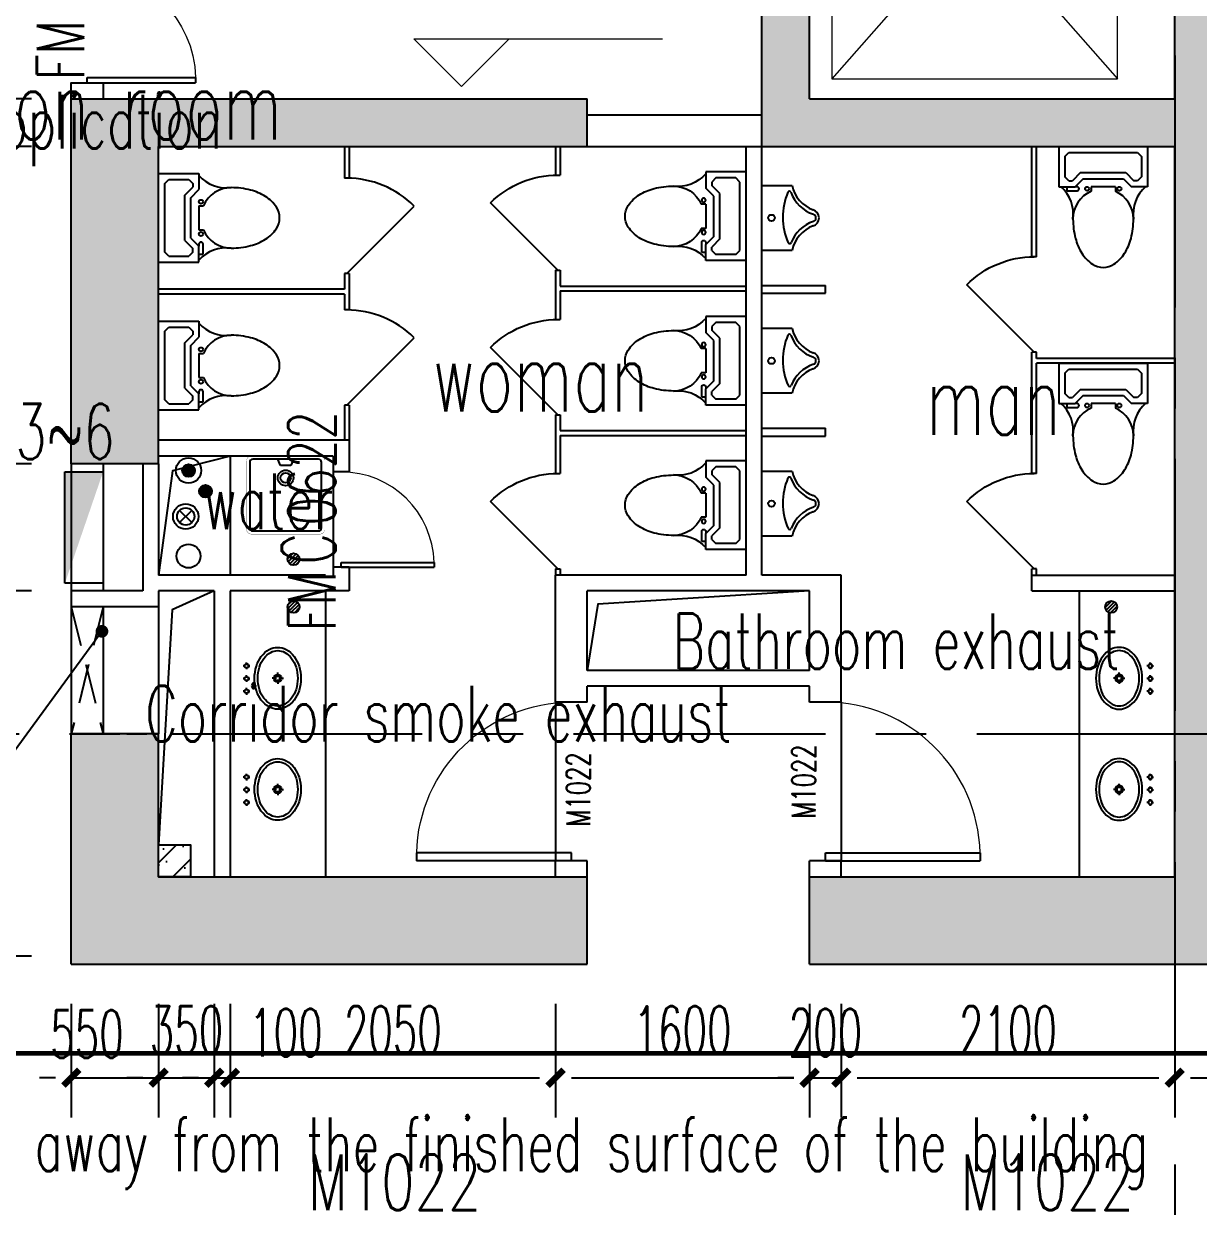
# Model space of a CAD drawing. Extents: x 824790 to 994147, y 4290613 to 4374713.
# Drawn here: x 917262 to 924663, y 4326096 to 4333666 of the extents above; entities that cross this region are included whole.
import ezdxf

# ---------------------------------------------------------------- set-up
doc = ezdxf.new("R2010")
doc.units = 0
doc.header["$LTSCALE"] = 1000
doc.header["$MEASUREMENT"] = 0
for name, pattern in [('ACAD_ISO08W100', [36, 24, -3, 6, -3]), ('CENTER', [50.8, 31.75, -6.35, 6.35, -6.35]), ('DASH', [0.35, 0.25, -0.1]), ('DASHED2', [0.375, 0.25, -0.125]), ('DOTE', [2.42, 2, -0.2, 0.02, -0.2]), ('HIDDEN', [0.375, 0.25, -0.125])]:
    doc.linetypes.add(name, pattern=pattern)
doc.layers.get('0').update_dxf_attribs({"color": 255, "linetype": 'CONTINUOUS'})
for name, color, linetype in [('A-COLUMN', 1, 'CONTINUOUS'), ('A-COLUMN-hatch', 252, 'CONTINUOUS'), ('A-CONCRETE', 1, 'CONTINUOUS'), ('A-CONCRETE-HATCH', 252, 'CONTINUOUS'), ('A-DIM', 201, 'CONTINUOUS'), ('A-DOTE', 8, 'ACAD_ISO08W100'), ('A-LINE', 254, 'CONTINUOUS'), ('A-LVTRY', 147, 'CONTINUOUS'), ('A-NOTE', 150, 'CONTINUOUS'), ('A-RAIN', 6, 'CONTINUOUS'), ('A-TEXT', 7, 'CONTINUOUS'), ('A-TEXT-CN', 31, 'CONTINUOUS'), ('A-WALL', 2, 'CONTINUOUS'), ('A-WINDOW', 4, 'CONTINUOUS'), ('A-WINDOW-TEXT', 93, 'CONTINUOUS'), ('B2', 3, 'CONTINUOUS'), ('DOTE', 17, 'DOTE'), ('P-BLOCK', 7, 'CONTINUOUS')]:
    doc.layers.add(name, color=color, linetype=linetype)
doc.layers.add('A-LEVEL', color=135, linetype='CONTINUOUS', lineweight=0)
doc.layers.add('A-STAIR', color=30, linetype='CONTINUOUS', lineweight=0)
doc.styles.add('_TCH_WINDOW', font='SIMPLEX', dxfattribs={"bigfont": 'GBCBIG'})
doc.styles.add('ATT', font='txt')
doc.styles.add('DIM_FONT', font='SIMPLEX.shx', dxfattribs={"width": 0.6, "bigfont": 'GBCBIG.shx'})
doc.styles.add('PRC-S', font='TJROMANS.shx', dxfattribs={"width": 0.7, "bigfont": 'hztxt.shx'})
doc.styles.get("Standard").update_dxf_attribs({"font": 'GBENOR', "bigfont": 'GBCBIG'})
doc.styles.add('TONGJI-FONT', font='simplex.shx')
doc.dimstyles.new('DIMN', dxfattribs={"dimtxt": 300, "dimasz": 100, "dimexe": 250, "dimexo": 300, "dimgap": 150, "dimtad": 1, "dimdec": 0, "dimtxsty": 'DIM_FONT', "dimblk": 'h-_ArchTick', "dimcen": 2.5, "dimclrt": 7, "dimazin": 2, "dimtfac": 1, "dimtdec": 0, "dimtix": 1, "dimtmove": 2, "dimatfit": 3, "dimarcsym": 0})

# ---------------------------------------------------------------- blocks, each defined once
blk = doc.blocks.new('h-wrt')
at = {"layer": 'A-DOTE', "linetype": 'CENTER', "ltscale": 0.05}
for p, q in [((-2516128.9, -1744636.2), (-2516128.9, -1784214.6)), ((-2603736, -1769229), (-2483728.3, -1769229))]:
    blk.add_line(p, q, dxfattribs=at)
blk = doc.blocks.new('lift2')
at = {"layer": 'A-STAIR', "linetype": 'Continuous', "lineweight": 13}
for p, q in [((140699.5, 331057.1), (142499.5, 329007.1)), ((142499.5, 331057.1), (140699.5, 329007.1))]:
    blk.add_line(p, q, dxfattribs=at)
for points in [[(142349.5, 331457.1), (140849.5, 331457.1), (140849.5, 331257.1), (142349.5, 331257.1)], [(140699.5, 329007.1), (142499.5, 329007.1), (142499.5, 331057.1), (140699.5, 331057.1)], [(140619.5, 329432.1), (140619.5, 330832.1), (140559.5, 330832.1), (140559.5, 329432.1)]]:
    blk.add_lwpolyline(points, close=True, dxfattribs=at)
blk = doc.blocks.new('1-洗手盆')
at = {"layer": 'A-LVTRY'}
for p, q in [((2.2, 225.6), (2.2, 253.5)), ((-5.8, 217.6), (-33.8, 217.6)), ((2.2, 209.6), (2.2, 181.7)), ((10.2, 217.6), (38.1, 217.6)), ((-85.8, 21.2), (-101.2, 21.2)), ((-80, 27), (-80, 42.5)), ((-80, 15.4), (-80, 0)), ((-74.2, 21.2), (-58.8, 21.2)), ((-5.8, 21.2), (-21.2, 21.2)), ((0, 27), (0, 42.5)), ((0, 15.4), (0, 0)), ((5.8, 21.2), (21.2, 21.2)), ((74.2, 21.2), (58.8, 21.2)), ((80, 27), (80, 42.5)), ((80, 15.4), (80, 0)), ((85.8, 21.2), (101.2, 21.2))]:
    blk.add_line(p, q, dxfattribs=at)
for centre, major_axis, start_param, end_param in [((-41.1, 195.5), (-110.9, 110.9), -0.141234, 0.281387), ((-41.1, 195.5), (-96.7, 96.7), -0.141234, 0.281387), ((-14.9, 160.6), (141.7, 141.7), 1.086999, 1.429562), ((-14.9, 160.6), (-127.6, 127.6), -0.483797, -0.141234), ((2.2, 105.6), (182.4, 182.4), 0.785403, 1.086999), ((2.2, 105.6), (168.3, 168.3), 0.785403, 1.086999), ((2.2, 105.6), (182.4, 182.4), 0.483806, 0.785403), ((2.2, 105.6), (168.3, 168.3), 0.483806, 0.785403), ((19.3, 160.6), (127.6, 127.6), 0.141244, 0.483806), ((19.3, 160.6), (-141.7, 141.7), -1.429553, -1.08699), ((45.5, 195.5), (-96.7, 96.7), 4.431011, 4.853633), ((45.5, 195.5), (-110.9, 110.9), 4.431011, 4.853633), ((-81.3, 217.6), (-78.5, 78.5), 0.281387, 0.785403), ((-81.3, 217.6), (-64.3, 64.3), 0.281387, 0.785403), ((85.6, 217.6), (-64.3, 64.3), 3.926996, 4.431011), ((85.6, 217.6), (-78.5, 78.5), 3.926996, 4.431011), ((-81.3, 217.6), (78.5, 78.5), 2.356199, 2.860215), ((-41.1, 239.8), (110.9, 110.9), 2.860215, 3.282836), ((-81.3, 217.6), (64.3, 64.3), 2.356199, 2.860215), ((-41.1, 239.8), (-96.7, 96.7), 1.289419, 1.71204), ((45.5, 239.8), (-96.7, 96.7), 3.000358, 3.42298), ((45.5, 239.8), (-110.9, 110.9), 3.000358, 3.42298), ((85.6, 217.6), (64.3, 64.3), 4.993776, 5.497792), ((85.6, 217.6), (-78.5, 78.5), 3.42298, 3.926996), ((-14.9, 274.6), (-141.7, 141.7), 1.71204, 2.054603), ((-14.9, 274.6), (-127.6, 127.6), 1.71204, 2.054603), ((2.2, 329.6), (-182.4, 182.4), 2.054603, 2.356199), ((2.2, 329.6), (-168.3, 168.3), 2.054603, 2.356199), ((2.2, 329.6), (168.3, 168.3), 3.926996, 4.228592), ((2.2, 329.6), (182.4, 182.4), 3.926996, 4.228592), ((19.3, 274.6), (127.6, 127.6), 4.228592, 4.571155), ((19.3, 274.6), (-141.7, 141.7), 2.657796, 3.000358)]:
    blk.add_ellipse(centre, major_axis=major_axis, ratio=1, start_param=start_param, end_param=end_param, dxfattribs=at)
at = {"layer": 'A-LVTRY', "extrusion": (-1.49096e-13, -2.51603e-13, -1)}
blk.add_ellipse((2.2, 217.6), major_axis=(17.3, 17.3), ratio=1, dxfattribs=at)
at = {"layer": 'A-LVTRY', "extrusion": (-1.52506e-13, -2.49557e-13, -1)}
blk.add_ellipse((2.2, 217.6), major_axis=(-11.6, 11.6), ratio=1, dxfattribs=at)
at = {"layer": 'A-LVTRY', "extrusion": (-1.55026e-13, -2.5838e-13, -1)}
blk.add_ellipse((-80, 21.2), major_axis=(-9.33, 9.33), ratio=1, dxfattribs=at)
at = {"layer": 'A-LVTRY', "extrusion": (-1.37801e-13, -2.41155e-13, -1)}
for centre, major_axis in [((0, 21.2), (-9.33, 9.33)), ((80, 21.2), (9.33, 9.33))]:
    blk.add_ellipse(centre, major_axis=major_axis, ratio=1, dxfattribs=at)
blk = doc.blocks.new('1-小便器')
at = {"layer": 'A-LVTRY'}
for p, q in [((-205, 0), (205, 0)), ((-205, -190.9), (-205, 0)), ((205, 0), (205, -190.9))]:
    blk.add_line(p, q, dxfattribs=at)
blk.add_circle((0, -60.4), 20, dxfattribs=at)
for centre, radius, start, end in [((5.1, -526.4), 395, 66.66751, 114.10839), ((-242.8, -390.6), 203.4, 19.26394, 79.28939), ((-152.2, -175), 10, 114.10839, 248.1394), ((-242.8, -400.9), 233.4, 19.26394, 68.1394), ((242.8, -400.9), 233.4, 110.49411, 160.73606), ((242.8, -390.6), 203.4, 100.71061, 160.73606), ((157.6, -172.9), 10, 290.49411, 66.66751), ((0.2, -305.6), 54, 199.26394, 269.77771), ((0.2, -316), 24, 199.26394, 269.49984), ((-0.2, -305.6), 54, 270.22229, 340.73606), ((-0.2, -316), 24, 270.50016, 340.73606)]:
    blk.add_arc(centre, radius, start, end, dxfattribs=at)
blk = doc.blocks.new('1-大便器')
at = {"color": 0, "linetype": 'ByBlock'}
for p, q in [((0, -279.4), (0, 279.4)), ((0, 279.4), (254, 279.4)), ((38.1, 215.9), (63.5, 241.3)), ((63.5, 241.3), (190.5, 241.3)), ((190.5, 241.3), (215.9, 215.9)), ((254, 279.4), (254, 177.8)), ((38.1, -215.9), (38.1, 215.9)), ((165.1, 142.8), (215.9, 193.6)), ((203.2, 127), (254, 177.8)), ((215.9, 215.9), (215.9, 193.6)), ((165.1, -142.8), (165.1, 142.8)), ((203.2, -127), (203.2, 127)), ((254, 76.2), (254, -76.2)), ((254, 76.2), (282.6, 76.2)), ((165.1, -142.8), (215.9, -193.6)), ((203.2, -127), (254, -177.8)), ((254, -76.2), (282.6, -76.2)), ((63.5, -241.3), (38.1, -215.9)), ((215.9, -215.9), (190.5, -241.3)), ((215.9, -215.9), (215.9, -193.6)), ((254, -165.1), (254, -177.8)), ((254, -279.4), (254, -177.8)), ((279.4, -228.6), (279.4, -165.1)), ((0, -279.4), (254, -279.4)), ((63.5, -241.3), (190.5, -241.3)), ((254, -228.6), (279.4, -228.6))]:
    blk.add_line(p, q, dxfattribs=at)
blk.add_lwpolyline([(457.2, -190.5, 0.063415), (579, -175, 0.076468), (672.7, -134.7, 0.107136), (741.6, -67.6, 0.147373), (762, 0, 0.147373), (741.6, 67.6, 0.107136), (672.7, 134.7, 0.076468), (579, 175, 0.063415), (457.2, 190.5, 0.063415)], format="xyb", dxfattribs=at)
for centre in [(266.7, 101.6), (266.7, -101.6)]:
    blk.add_circle(centre, 12.7, dxfattribs=at)
for centre, radius, start, end in [((426.2, 416.9), 228.5, 221.08899, 277.79892), ((457.2, 0), 190.5, 90, 156.42182), ((457.2, 0), 190.5, 203.57818, 270), ((266.7, -165.1), 12.7, 0, 180), ((426.2, -416.9), 228.5, 82.20108, 138.91101)]:
    blk.add_arc(centre, radius, start, end, dxfattribs=at)
at = {"color": 0, "linetype": 'ByBlock', "style": 'ATT'}
for tag, p, flags in [('ITEM', (0, -533.4), 3), ('ROOM_NUMBER', (0, -762), 1)]:
    blk.add_attdef(tag, p, '', height=152.4, dxfattribs=dict(at, flags=flags))
blk = doc.blocks.new('a-污洗盆')
for p, q in [((206.6, 472.1), (-206.6, 472.1)), ((-226.2, 452.5), (-226.2, 39.3)), ((226.2, 39.3), (226.2, 452.5)), ((-206.6, 19.7), (206.6, 19.7)), ((-49.2, 19.7), (-32, 59)), ((-32, 59), (32, 59)), ((32, 59), (49.2, 19.7))]:
    blk.add_line(p, q)
at = {"const_width": 1.48}
for points in [[(-245.9, 462.3, -0.414214), (-216.4, 491.8)], [(216.4, 491.8, -0.414214), (245.9, 462.3)], [(-216.4, 0, -0.414214), (-245.9, 29.5)], [(245.9, 29.5, -0.414214), (216.4, 0, -0.414214)]]:
    blk.add_lwpolyline(points, format="xyb", dxfattribs=at)
for points in [[(-245.9, 462.3), (-245.9, 29.5)], [(216.4, 491.8), (-216.4, 491.8)], [(245.9, 29.5), (245.9, 462.3)], [(-216.4, 0), (216.4, 0)]]:
    blk.add_lwpolyline(points, dxfattribs=at)
for radius in [49.2, 32]:
    blk.add_circle((0, 137.7), radius)
for centre, start, end in [((-206.6, 452.5), 90, 180), ((206.6, 452.5), 0, 90), ((-206.6, 39.3), 180, 270), ((206.6, 39.3), 270, 0)]:
    blk.add_arc(centre, 19.7, start, end)
at = {"text_generation_flag": 4, "width": 0.8, "flags": 9}
for tag in ['YSIZE', 'XSIZE']:
    blk.add_attdef(tag, (-245.9, 300), '', height=0.492, rotation=270, dxfattribs=at)
blk = doc.blocks.new('234143')
at = {"layer": 'P-BLOCK'}
for p, q in [((11404441.1, -4661890.9), (11404441.1, -4661190.9)), ((11404441.1, -4661190.9), (11404681.1, -4661190.9)), ((11404681.1, -4661190.9), (11404681.1, -4661890.9)), ((11404681.1, -4661890.9), (11404441.1, -4661890.9))]:
    blk.add_line(p, q, dxfattribs=at)
blk.add_solid([(11404681.1, -4661190.9), (11404441.1, -4661890.9), (11404441.1, -4661190.9)], dxfattribs=at)
blk = doc.blocks.new('tujtru6ryt')
at = {"layer": 'B2', "const_width": 40}
blk.add_lwpolyline([(920755.2, 2878043, 1), (920795.2, 2878043, 1)], format="xyb", close=True, dxfattribs=at)
at = {"layer": 'B2'}
for radius in [80, 40]:
    blk.add_circle((920775.2, 2878043), radius, dxfattribs=at)
blk = doc.blocks.new('rtutruty')
at = {"layer": 'B2'}
for p, q in [((921301.2, 2877887.3), (921224.3, 2877964.3)), ((921224.3, 2877887.3), (921301.2, 2877964.3))]:
    blk.add_line(p, q, dxfattribs=at)
for radius in [80, 54.4]:
    blk.add_circle((921262.8, 2877925.8), radius, dxfattribs=at)
blk = doc.blocks.new('tyrutri')
at = {"layer": 'B2', "const_width": 40}
blk.add_lwpolyline([(921024.5, 2877719.6, 1), (921064.5, 2877719.6, 1)], format="xyb", close=True, dxfattribs=at)
at = {"layer": 'B2'}
blk.add_circle((921044.5, 2877719.6), 40, dxfattribs=at)
blk = doc.blocks.new('tyiriy')
at = {"layer": 'A-RAIN'}
h = blk.add_hatch(dxfattribs=at)
h.set_pattern_fill('ANSI31', color=256, scale=20, style=0)
h.set_pattern_definition([(45, (0, 0), (-22.4506403, 22.4506403), [])])
edge = h.paths.add_edge_path()
edge.add_arc((159874, 264104), 75, 0, 360)
blk.add_circle((159874, 264104), 75, dxfattribs=at)
blk = doc.blocks.new('$DorLib2D$00000114')
at = {"color": 0}
blk.add_line((0.5, 0), (-0.207, 0.707), dxfattribs=at)
blk.add_arc((0.5, 0), 1, 135, 180, dxfattribs=at)
blk = doc.blocks.new('$DorLib2D$00000001')
for p, q in [((0.45, 0.975), (0.5, 0.975)), ((0.45, 0), (0.45, 0.975)), ((0.5, 0), (0.5, 0.975)), ((0.5, 0), (0.45, 0))]:
    blk.add_line(p, q)
at = {"lineweight": 13}
blk.add_arc((0.475, 0), 0.975, 91.46928, 180, dxfattribs=at)
blk = doc.blocks.new('$DorLib2D$00000002')
for p, q in [((-0.5, 0), (-0.5, 0.4875)), ((-0.475, 0.4875), (-0.5, 0.4875)), ((-0.475, 0), (-0.475, 0.4875)), ((0.475, 0), (0.475, 0.4875)), ((0.475, 0.4875), (0.5, 0.4875)), ((0.5, 0), (0.5, 0.4875)), ((-0.5, 0), (-0.475, 0)), ((0.5, 0), (0.475, 0))]:
    blk.add_line(p, q)
at = {"lineweight": 13}
for centre, start, end in [((-0.4875, 0), 0, 88.5307), ((0.4875, 0), 91.4693, 180)]:
    blk.add_arc(centre, 0.4875, start, end, dxfattribs=at)
blk = doc.blocks.new('h-A$C53241640')
at = {"layer": 'A-COLUMN-hatch'}
h = blk.add_hatch(dxfattribs=at)
h.set_pattern_fill('钢筋混凝土', color=256, scale=50, style=0)
h.set_pattern_definition([(45, (39538.54, -335332.11), (-88.38835, 88.38835), []), (50, (39538.54, -335332.1), (358.6301, -31.37607), [37.5, -412.5]), (355, (39538.54, -335332.1), (-69.37567, 376.09607), [30, -330]), (100.4514, (39568.42, -335334.73), (289.2547, 344.71977), [31.8701, -350.57106]), (46.1842, (39538.54, -335232.1), (533.6205, -82.7595), [56.25, -618.75]), (96.6356, (39583, -335239), (467.33135, 487.0589), [47.8051, -525.8565]), (351.1842, (39538.54, -335232.1), (467.331, 487.0593), [45, -495]), (21, (39588.54, -335257.1), (298.45353, -201.30945), [37.5, -412.5]), (326, (39588.54, -335257.1), (121.65767, 362.57502), [30, -330]), (71.4514, (39613.4, -335273.9), (420.1113, 161.26525), [31.8701, -350.57106]), (37.5, (39538.54, -335332.11), (6.07993, 166.446927), [0, -326, 0, -335, 0, -331.25]), (7.5, (39538.54, -335332.11), (131.53477, 197.20586), [0, -191, 0, -318.5, 0, -126.25]), (327.5, (39427.04, -335332.11), (266.91122, -11.277436), [0, -125, 0, -390, 0, -517.5]), (317.5, (39377.04, -335332.11), (291.59308, 50.05249), [0, -162.5, 0, -259, 0, -367.5])])
h.paths.add_polyline_path([(-21450, -11150), (-21450, -11350), (-21250, -11350), (-21250, -11150)])
at = {"layer": 'A-CONCRETE-HATCH'}
for points in [[(-14750, -11350), (-14750, -6050), (-12350, -6050), (-12350, -6675), (-11950, -6675), (-11950, -5225), (-12350, -5225), (-12350, -5850), (-14750, -5850), (-14750, -550), (-12350, -550), (-12350, -1175), (-11950, -1175), (-11950, 50), (-15050, 50), (-15050, -6450), (-17350, -6450), (-17350, -5850), (-17650, -5850), (-17650, -6750), (-15050, -6750), (-15050, -11350), (-17350, -11350), (-17350, -11900), (-11950, -11900), (-11950, -10725), (-12350, -10725), (-12350, -11350)], [(-21450, -6750), (-18750, -6750), (-18750, -6450), (-22000, -6450), (-22000, -8750), (-21450, -8750)], [(-21450, -11350), (-21450, -10450), (-22000, -10450), (-22000, -11900), (-18750, -11900), (-18750, -11350)]]:
    blk.add_hatch(color=256, dxfattribs=at).paths.add_polyline_path(points)
at = {"layer": 'A-COLUMN'}
blk.add_lwpolyline([(-21450, -11150), (-21250, -11150), (-21250, -11350), (-21450, -11350)], close=True, dxfattribs=at)
at = {"layer": 'A-CONCRETE'}
for p, q in [((-15050, -6450), (-15050, 50)), ((-17650, -6750), (-17650, -5850)), ((-17350, -6450), (-17350, -5850)), ((-22000, -6450), (-18750, -6450)), ((-22000, -8750), (-22000, -6450)), ((-18750, -6750), (-18750, -6450)), ((-17350, -6450), (-15050, -6450)), ((-21450, -6750), (-18750, -6750)), ((-21450, -8750), (-21450, -6750)), ((-17650, -6750), (-15050, -6750)), ((-15050, -11350), (-15050, -6750)), ((-22000, -8750), (-22000, -8516.3)), ((-21450, -8750), (-22000, -8750)), ((-21450, -10450), (-22000, -10450)), ((-22000, -11900), (-22000, -10450)), ((-21450, -11350), (-21450, -10450)), ((-21450, -11350), (-18750, -11350)), ((-18750, -11900), (-18750, -11350)), ((-17350, -11350), (-15050, -11350)), ((-17350, -11900), (-17350, -11350)), ((-22000, -11900), (-18750, -11900)), ((-17350, -11900), (-11950, -11900))]:
    blk.add_line(p, q, dxfattribs=at)
at = {"layer": 'A-CONCRETE', "linetype": 'DASH', "ltscale": 0.5}
blk.add_line((-22000, -10450), (-21450, -10450), dxfattribs=at)
at = {"layer": 'A-LEVEL'}
for p, q in [((-19542, -6372), (-19842, -6072)), ((-19842, -6072), (-18277, -6072)), ((-19542, -6372), (-19242, -6072))]:
    blk.add_line(p, q, dxfattribs=at)
at = {"layer": 'A-LINE'}
for p, q in [((-21000, -8700), (-21000, -9450)), ((-20350, -8800), (-20350, -9400)), ((-21450, -9650), (-21450, -10450))]:
    blk.add_line(p, q, dxfattribs=at)
at = {"layer": 'A-LINE', "linetype": 'DASHED2'}
for p, q in [((-21800, -9550), (-22000, -9550)), ((-21800, -9650), (-22000, -9650)), ((-21800, -9650), (-22000, -10450)), ((-22000, -9650), (-21800, -10450))]:
    blk.add_line(p, q, dxfattribs=at)
at = {"layer": 'A-LINE'}
for points in [[(-21000, -8700), (-21362, -8792.8), (-21450, -9450)], [(-21100, -9550), (-21365, -9668.3), (-21450, -11150)], [(-17350, -9550), (-18683.5, -9633.8), (-18750, -10050)]]:
    blk.add_lwpolyline(points, dxfattribs=at)
at = {"layer": 'A-LVTRY'}
for p, q in [((-20280, -6750), (-20280, -6950)), ((-20250, -6750), (-20250, -6950)), ((-18950, -6750), (-18950, -6930)), ((-18920, -6750), (-18920, -6930)), ((-15950, -7445), (-15950, -6750)), ((-15920, -7445), (-15920, -6750)), ((-20250, -6950), (-20280, -6950)), ((-18950, -6930), (-18920, -6930)), ((-15920, -7445), (-15950, -7445)), ((-20250, -7550), (-20280, -7550)), ((-20280, -7550), (-20280, -7650)), ((-20250, -7550), (-20250, -7780)), ((-18950, -7530), (-18920, -7530)), ((-18950, -7530), (-18950, -7840)), ((-18920, -7530), (-18920, -7630)), ((-18920, -7630), (-17750, -7630)), ((-17650, -7625), (-17250, -7625)), ((-17250, -7675), (-17250, -7625)), ((-20280, -7650), (-21450, -7650)), ((-20280, -7680), (-21450, -7680)), ((-20280, -7680), (-20280, -7780)), ((-18920, -7660), (-17750, -7660)), ((-18920, -7660), (-18920, -7840)), ((-17650, -7675), (-17250, -7675)), ((-20250, -7780), (-20280, -7780)), ((-18950, -7840), (-18920, -7840)), ((-15950, -8810), (-15950, -8045)), ((-15920, -8045), (-15950, -8045)), ((-15920, -8085), (-15920, -8045)), ((-15050, -8085), (-15920, -8085)), ((-15920, -8810), (-15920, -8115)), ((-15050, -8115), (-15920, -8115)), ((-20280, -8380), (-20280, -8600)), ((-20250, -8380), (-20280, -8380)), ((-20250, -8380), (-20250, -8600)), ((-18950, -8440), (-18950, -8810)), ((-18950, -8440), (-18920, -8440)), ((-18920, -8440), (-18920, -8540)), ((-18920, -8540), (-17750, -8540)), ((-17650, -8525), (-17250, -8525)), ((-17250, -8575), (-17250, -8525)), ((-18920, -8570), (-17750, -8570)), ((-18920, -8570), (-18920, -8810)), ((-17650, -8575), (-17250, -8575)), ((-18950, -8810), (-18920, -8810)), ((-15920, -8810), (-15950, -8810)), ((-18950, -9410), (-18950, -9450)), ((-18950, -9410), (-18920, -9410)), ((-18920, -9410), (-18920, -9450)), ((-15950, -9450), (-15950, -9410)), ((-15920, -9410), (-15950, -9410)), ((-15920, -9450), (-15920, -9410)), ((-20400, -9550), (-20400, -11350)), ((-15650, -11350), (-15650, -9550))]:
    blk.add_line(p, q, dxfattribs=at)
at = {"layer": 'A-NOTE'}
blk.add_line((-21807.2, -9804.3), (-24000.3, -12799.3), dxfattribs=at)
at = {"layer": 'A-NOTE', "const_width": 40}
blk.add_lwpolyline([(-21795.4, -9788.1, 1), (-21819.1, -9820.4, 1)], format="xyb", close=True, dxfattribs=at)
at = {"layer": 'A-WALL'}
for p, q in [((-18750, -6550), (-17650, -6550)), ((-18750, -6750), (-17650, -6750)), ((-21550, -9550), (-21800, -9550)), ((-21450, -9650), (-21800, -9650))]:
    blk.add_line(p, q, dxfattribs=at)
at = {"layer": 'A-WALL', "ltscale": 20}
for p, q in [((-17750, -9450), (-17750, -6750)), ((-17650, -9450), (-17650, -6750)), ((-20250, -8600), (-21450, -8600)), ((-20250, -8600), (-20250, -8800)), ((-20350, -8700), (-21450, -8700)), ((-20350, -8700), (-20350, -8800)), ((-22000, -8750), (-22000, -10450)), ((-21800, -8750), (-21800, -9550)), ((-21550, -8750), (-21550, -9550)), ((-21450, -8750), (-21450, -9450)), ((-20250, -8800), (-20350, -8800)), ((-20400, -9450), (-21450, -9450)), ((-20250, -9400), (-20350, -9400)), ((-20350, -9400), (-20350, -9450)), ((-20250, -9400), (-20250, -9550)), ((-18950, -10250), (-18950, -9450)), ((-17750, -9450), (-18950, -9450)), ((-17150, -9450), (-17650, -9450)), ((-17150, -10250), (-17150, -9450)), ((-15950, -9550), (-15950, -9450)), ((-15950, -9450), (-15050, -9450)), ((-21100, -9550), (-21450, -9550)), ((-21450, -9550), (-21450, -9650)), ((-21100, -9550), (-21100, -11350)), ((-21000, -9550), (-21000, -11350)), ((-20250, -9550), (-21000, -9550)), ((-18750, -10050), (-18750, -9550)), ((-17350, -9550), (-18750, -9550)), ((-17350, -10050), (-17350, -9550)), ((-15950, -9550), (-15050, -9550)), ((-21800, -9650), (-21800, -10450)), ((-17350, -10050), (-18750, -10050)), ((-18750, -10250), (-18750, -10150)), ((-17350, -10150), (-18750, -10150)), ((-17350, -10250), (-17350, -10150)), ((-18750, -10250), (-18950, -10250)), ((-17150, -10250), (-17350, -10250)), ((-18950, -11350), (-18950, -11250)), ((-18750, -11250), (-18950, -11250)), ((-18750, -11350), (-18750, -11250)), ((-17350, -11350), (-17350, -11250)), ((-17150, -11250), (-17350, -11250)), ((-17150, -11350), (-17150, -11250))]:
    blk.add_line(p, q, dxfattribs=at)
at = {"layer": 'A-WALL'}
blk.add_lwpolyline([(-22000, -6450), (-22000, -6350), (-21800, -6350), (-21800, -6450)], dxfattribs=at)
at = {"layer": 'A-WINDOW'}
for p, q in [((-18950, -10250), (-18950, -11250)), ((-17150, -10250), (-17150, -11250))]:
    blk.add_line(p, q, dxfattribs=at)
at = {"layer": 'B2'}
blk.add_circle((-21262.2, -9329.9), 75, dxfattribs=at)
blk.add_blockref('lift2', (-157909.5, -335332.1))
at = {"layer": 'A-DIM'}
blk.add_blockref('234143', (-11426481.1, 4652390.9), dxfattribs=at)
at = {"layer": 'A-LVTRY'}
for name, p, rotation in [('1-大便器', (-15500, -6750), 270), ('1-小便器', (-17650, -7200), 90), ('1-小便器', (-17650, -8100), 90), ('1-大便器', (-15500, -8115), 270), ('a-污洗盆', (-20650, -8700), 180), ('1-小便器', (-17650, -9000), 90), ('1-洗手盆', (-15182.4, -10102.2), 90), ('1-洗手盆', (-15182.4, -10802.2), 90)]:
    blk.add_blockref(name, p, dxfattribs=dict(at, rotation=rotation))
for p in [(-21450, -7200), (-21450, -8130)]:
    blk.add_blockref('1-大便器', p, dxfattribs=at)
at = {"layer": 'A-LVTRY', "yscale": 600, "zscale": 100}
for p, xscale, rotation in [((-20265, -7250), 600, 270), ((-18935, -7230), -600, 90), ((-15935, -7745), -600, 90), ((-20265, -8080), 600, 270), ((-18935, -8140), -600, 90), ((-18935, -9110), -600, 90), ((-15935, -9110), -600, 90)]:
    blk.add_blockref('$DorLib2D$00000114', p, dxfattribs=dict(at, xscale=xscale, rotation=rotation))
at = {"layer": 'A-LVTRY', "xscale": -1}
for p in [(-17750, -7190), (-17750, -8100), (-17750, -9010)]:
    blk.add_blockref('1-大便器', p, dxfattribs=at)
at = {"layer": 'A-LVTRY', "xscale": -1, "rotation": 270}
for p in [(-20917.6, -10102.2), (-20917.6, -10802.2)]:
    blk.add_blockref('1-洗手盆', p, dxfattribs=at)
at = {"layer": 'A-RAIN', "xscale": 0.5, "yscale": 0.5, "zscale": 0.5}
for p in [(-100537, -141402.1), (-100537, -141702.1), (-95387, -141702.1)]:
    blk.add_blockref('tyiriy', p, dxfattribs=at)
at = {"layer": 'A-WINDOW', "rotation": 270}
for name, p, xscale, yscale, zscale in [('$DorLib2D$00000002', (-21900, -5650), -1400, 1400, 1400), ('$DorLib2D$00000001', (-20300, -9100), 600, 600, -600)]:
    blk.add_blockref(name, p, dxfattribs=dict(at, xscale=xscale, yscale=yscale, zscale=zscale))
at = {"layer": 'A-WINDOW'}
ref = blk.add_blockref('$DorLib2D$00000001', (-18850, -10750), dxfattribs=dict(at, xscale=-1000, yscale=1000, zscale=1000, rotation=90))
ref.add_attrib('A', 'M1022', (-18732.4, -11035), dxfattribs={"layer": 'A-WINDOW-TEXT', "height": 148.75, "rotation": 90, "style": '_TCH_WINDOW', "width": 0.705882})
ref = blk.add_blockref('$DorLib2D$00000001', (-17250, -10750), dxfattribs=dict(at, xscale=1000, yscale=1000, zscale=1000, rotation=270))
ref.add_attrib('A', 'M1022', (-17312.1, -10985), dxfattribs={"layer": 'A-WINDOW-TEXT', "height": 148.75, "rotation": 90, "style": '_TCH_WINDOW', "width": 0.705882})
at = {"layer": 'B2'}
for name, p in [('tujtru6ryt', (-942036.9, -2886834.5)), ('tyrutri', (-942199.3, -2886641.2)), ('rtutruty', (-942542.3, -2887006.7))]:
    blk.add_blockref(name, p, dxfattribs=at)
at = {"layer": 'A-TEXT', "style": 'TONGJI-FONT', "width": 0.65}
blk.add_text('The lower edge of the opening is away from the finished surface of the building', height=337.589, dxfattribs=at).set_placement((-27357, -13204.2))
at = {"layer": 'A-TEXT-CN', "style": 'TONGJI-FONT', "width": 0.65}
for s, height, p in [('woman', 450, (-19728.8, -8420)), ('man', 450, (-16617.3, -8565.6)), ('water', 350, (-21168, -9160.9)), ('Bathroom exhaust', 350, (-18212.9, -10041.5)), ('Corridor smoke exhaust', 350, (-21534, -10497.6))]:
    blk.add_text(s, height=height, dxfattribs=at).set_placement(p)
at = {"layer": 'A-WINDOW-TEXT'}
for s, height, style, width, p in [('FM', 297.5, '_TCH_WINDOW', 0.705882, (-21920, -6332.9)), ('0622', 297.5, '_TCH_WINDOW', 0.705882, (-20336.6, -9137.1)), ('C', 337.6, 'TONGJI-FONT', 0.65, (-20336.6, -9382.9)), ('FM', 297.5, '_TCH_WINDOW', 0.705882, (-20336.6, -9802.9))]:
    blk.add_text(s, height=height, rotation=90, dxfattribs=dict(at, style=style, width=width)).set_placement(p)
blk = doc.blocks.new('h-_ArchTick')
at = {"color": 0, "linetype": 'ByBlock', "const_width": 0.4}
blk.add_lwpolyline([(-0.5, -0.5), (0.5, 0.5)], dxfattribs=at)
blk = doc.blocks.new('*D521')
at = {"layer": 'A-DIM', "color": 0, "lineweight": -2, "transparency": 16777216}
for p, q in [((917309.9, 4334695.4), (916827.3, 4334695.4)), ((917077.3, 4333295.4), (917077.3, 4334595.4)), ((917309.9, 4333195.4), (916827.3, 4333195.4))]:
    blk.add_line(p, q, dxfattribs=at)
at = {"layer": 'A-DIM', "color": 0, "lineweight": -2, "transparency": 16777216, "xscale": 100, "yscale": 100, "zscale": 100}
for p, rotation in [((917077.3, 4334695.4), 90), ((917077.3, 4333195.4), 270)]:
    blk.add_blockref('h-_ArchTick', p, dxfattribs=dict(at, rotation=rotation))
at = {"layer": 'A-DIM', "color": 7, "transparency": 16777216, "insert": (916777.3, 4333945.4), "char_height": 300, "attachment_point": 5, "rotation": 90, "style": 'DIM_FONT'}
blk.add_mtext('\\A1;1500', dxfattribs=at)
blk = doc.blocks.new('*D522')
at = {"layer": 'A-DIM', "color": 0, "lineweight": -2, "transparency": 16777216}
for p, q in [((917077.3, 4333295.4), (917077.3, 4333395.4)), ((917309.9, 4333195.4), (916827.3, 4333195.4)), ((917077.3, 4332895.4), (917077.3, 4333195.4)), ((917309.9, 4332895.4), (916827.3, 4332895.4)), ((917077.3, 4332795.4), (917077.3, 4332695.4))]:
    blk.add_line(p, q, dxfattribs=at)
at = {"layer": 'A-DIM', "color": 0, "lineweight": -2, "transparency": 16777216, "xscale": 100, "yscale": 100, "zscale": 100}
for p, rotation in [((917077.3, 4333195.4), 270), ((917077.3, 4332895.4), 90)]:
    blk.add_blockref('h-_ArchTick', p, dxfattribs=dict(at, rotation=rotation))
at = {"layer": 'A-DIM', "color": 7, "transparency": 16777216, "insert": (916777.3, 4333045.4), "char_height": 300, "attachment_point": 5, "rotation": 90, "style": 'DIM_FONT'}
blk.add_mtext('\\A1;300', dxfattribs=at)
blk = doc.blocks.new('*D523')
at = {"layer": 'A-DIM', "color": 0, "lineweight": -2, "transparency": 16777216}
for p, q in [((917309.9, 4332895.4), (916827.3, 4332895.4)), ((917077.3, 4330995.4), (917077.3, 4332795.4)), ((917309.9, 4330895.4), (916827.3, 4330895.4))]:
    blk.add_line(p, q, dxfattribs=at)
at = {"layer": 'A-DIM', "color": 0, "lineweight": -2, "transparency": 16777216, "xscale": 100, "yscale": 100, "zscale": 100}
for p, rotation in [((917077.3, 4332895.4), 90), ((917077.3, 4330895.4), 270)]:
    blk.add_blockref('h-_ArchTick', p, dxfattribs=dict(at, rotation=rotation))
at = {"layer": 'A-DIM', "color": 7, "transparency": 16777216, "insert": (916777.3, 4331895.4), "char_height": 300, "attachment_point": 5, "rotation": 90, "style": 'DIM_FONT'}
blk.add_mtext('\\A1;2000', dxfattribs=at)
blk = doc.blocks.new('*D524')
at = {"layer": 'A-DIM', "color": 0, "lineweight": -2, "transparency": 16777216}
for p, q in [((917309.9, 4330895.4), (916827.3, 4330895.4)), ((917077.3, 4330195.4), (917077.3, 4330795.4)), ((917309.9, 4330095.4), (916827.3, 4330095.4))]:
    blk.add_line(p, q, dxfattribs=at)
at = {"layer": 'A-DIM', "color": 0, "lineweight": -2, "transparency": 16777216, "xscale": 100, "yscale": 100, "zscale": 100}
for p, rotation in [((917077.3, 4330895.4), 90), ((917077.3, 4330095.4), 270)]:
    blk.add_blockref('h-_ArchTick', p, dxfattribs=dict(at, rotation=rotation))
at = {"layer": 'A-DIM', "color": 7, "transparency": 16777216, "insert": (916777.3, 4330495.4), "char_height": 300, "attachment_point": 5, "rotation": 90, "style": 'DIM_FONT'}
blk.add_mtext('\\A1;800', dxfattribs=at)
blk = doc.blocks.new('*D525')
at = {"layer": 'A-DIM', "color": 0, "lineweight": -2, "transparency": 16777216}
for p, q in [((917309.9, 4330095.4), (916827.3, 4330095.4)), ((917077.3, 4327895.4), (917077.3, 4329995.4)), ((917309.9, 4327795.4), (916827.3, 4327795.4))]:
    blk.add_line(p, q, dxfattribs=at)
at = {"layer": 'A-DIM', "color": 0, "lineweight": -2, "transparency": 16777216, "xscale": 100, "yscale": 100, "zscale": 100}
for p, rotation in [((917077.3, 4330095.4), 90), ((917077.3, 4327795.4), 270)]:
    blk.add_blockref('h-_ArchTick', p, dxfattribs=dict(at, rotation=rotation))
at = {"layer": 'A-DIM', "color": 7, "transparency": 16777216, "insert": (916777.3, 4328945.4), "char_height": 300, "attachment_point": 5, "rotation": 90, "style": 'DIM_FONT'}
blk.add_mtext('\\A1;2300', dxfattribs=at)
blk = doc.blocks.new('*D526')
at = {"layer": 'A-DIM', "color": 0, "lineweight": -2, "transparency": 16777216}
for p, q in [((917559.9, 4327495.4), (917559.9, 4326779.2)), ((918109.9, 4327495.4), (918109.9, 4326779.2)), ((917459.9, 4327029.2), (917359.9, 4327029.2)), ((917559.9, 4327029.2), (918109.9, 4327029.2)), ((918209.9, 4327029.2), (918309.9, 4327029.2))]:
    blk.add_line(p, q, dxfattribs=at)
at = {"layer": 'A-DIM', "color": 0, "lineweight": -2, "transparency": 16777216, "xscale": 100, "yscale": 100, "zscale": 100}
blk.add_blockref('h-_ArchTick', (917559.9, 4327029.2), dxfattribs=at)
at = {"layer": 'A-DIM', "color": 0, "lineweight": -2, "transparency": 16777216, "xscale": 100, "yscale": 100, "zscale": 100, "rotation": 180}
blk.add_blockref('h-_ArchTick', (918109.9, 4327029.2), dxfattribs=at)
at = {"layer": 'A-DIM', "color": 7, "transparency": 16777216, "insert": (917658.1, 4327304.2), "char_height": 300, "attachment_point": 5, "style": 'DIM_FONT'}
blk.add_mtext('\\A1;550', dxfattribs=at)
blk = doc.blocks.new('*D527')
at = {"layer": 'A-DIM', "color": 0, "lineweight": -2, "transparency": 16777216}
for p, q in [((918109.9, 4327495.4), (918109.9, 4326779.2)), ((918459.9, 4327495.4), (918459.9, 4326779.2)), ((918009.9, 4327029.2), (917909.9, 4327029.2)), ((918109.9, 4327029.2), (918459.9, 4327029.2)), ((918559.9, 4327029.2), (918659.9, 4327029.2))]:
    blk.add_line(p, q, dxfattribs=at)
at = {"layer": 'A-DIM', "color": 0, "lineweight": -2, "transparency": 16777216, "xscale": 100, "yscale": 100, "zscale": 100}
blk.add_blockref('h-_ArchTick', (918109.9, 4327029.2), dxfattribs=at)
at = {"layer": 'A-DIM', "color": 0, "lineweight": -2, "transparency": 16777216, "xscale": 100, "yscale": 100, "zscale": 100, "rotation": 180}
blk.add_blockref('h-_ArchTick', (918459.9, 4327029.2), dxfattribs=at)
at = {"layer": 'A-DIM', "color": 7, "transparency": 16777216, "insert": (918284.9, 4327329.2), "char_height": 300, "attachment_point": 5, "style": 'DIM_FONT'}
blk.add_mtext('\\A1;350', dxfattribs=at)
blk = doc.blocks.new('*D528')
at = {"layer": 'A-DIM', "color": 0, "lineweight": -2, "transparency": 16777216}
for p, q in [((918459.9, 4327495.4), (918459.9, 4326779.2)), ((918559.9, 4327495.4), (918559.9, 4326779.2)), ((918359.9, 4327029.2), (918259.9, 4327029.2)), ((918459.9, 4327029.2), (918559.9, 4327029.2)), ((918659.9, 4327029.2), (918759.9, 4327029.2))]:
    blk.add_line(p, q, dxfattribs=at)
at = {"layer": 'A-DIM', "color": 0, "lineweight": -2, "transparency": 16777216, "xscale": 100, "yscale": 100, "zscale": 100}
blk.add_blockref('h-_ArchTick', (918459.9, 4327029.2), dxfattribs=at)
at = {"layer": 'A-DIM', "color": 0, "lineweight": -2, "transparency": 16777216, "xscale": 100, "yscale": 100, "zscale": 100, "rotation": 180}
blk.add_blockref('h-_ArchTick', (918559.9, 4327029.2), dxfattribs=at)
at = {"layer": 'A-DIM', "color": 7, "transparency": 16777216, "insert": (918911.1, 4327313), "char_height": 300, "attachment_point": 5, "style": 'DIM_FONT'}
blk.add_mtext('\\A1;100', dxfattribs=at)
blk = doc.blocks.new('*D529')
at = {"layer": 'A-DIM', "color": 0, "lineweight": -2, "transparency": 16777216}
for p, q in [((918559.9, 4327495.4), (918559.9, 4326779.2)), ((920609.9, 4327495.4), (920609.9, 4326779.2)), ((918659.9, 4327029.2), (920509.9, 4327029.2))]:
    blk.add_line(p, q, dxfattribs=at)
at = {"layer": 'A-DIM', "color": 0, "lineweight": -2, "transparency": 16777216, "xscale": 100, "yscale": 100, "zscale": 100, "rotation": 180}
blk.add_blockref('h-_ArchTick', (918559.9, 4327029.2), dxfattribs=at)
at = {"layer": 'A-DIM', "color": 0, "lineweight": -2, "transparency": 16777216, "xscale": 100, "yscale": 100, "zscale": 100}
blk.add_blockref('h-_ArchTick', (920609.9, 4327029.2), dxfattribs=at)
at = {"layer": 'A-DIM', "color": 7, "transparency": 16777216, "insert": (919584.9, 4327329.2), "char_height": 300, "attachment_point": 5, "style": 'DIM_FONT'}
blk.add_mtext('\\A1;2050', dxfattribs=at)
blk = doc.blocks.new('*D530')
at = {"layer": 'A-DIM', "color": 0, "lineweight": -2, "transparency": 16777216}
for p, q in [((920609.9, 4327495.4), (920609.9, 4326779.2)), ((922209.9, 4327495.4), (922209.9, 4326779.2)), ((920709.9, 4327029.2), (922109.9, 4327029.2))]:
    blk.add_line(p, q, dxfattribs=at)
at = {"layer": 'A-DIM', "color": 0, "lineweight": -2, "transparency": 16777216, "xscale": 100, "yscale": 100, "zscale": 100, "rotation": 180}
blk.add_blockref('h-_ArchTick', (920609.9, 4327029.2), dxfattribs=at)
at = {"layer": 'A-DIM', "color": 0, "lineweight": -2, "transparency": 16777216, "xscale": 100, "yscale": 100, "zscale": 100}
blk.add_blockref('h-_ArchTick', (922209.9, 4327029.2), dxfattribs=at)
at = {"layer": 'A-DIM', "color": 7, "transparency": 16777216, "insert": (921409.9, 4327329.2), "char_height": 300, "attachment_point": 5, "style": 'DIM_FONT'}
blk.add_mtext('\\A1;1600', dxfattribs=at)
blk = doc.blocks.new('*D531')
at = {"layer": 'A-DIM', "color": 0, "lineweight": -2, "transparency": 16777216}
for p, q in [((922209.9, 4327495.4), (922209.9, 4326779.2)), ((922409.9, 4327495.4), (922409.9, 4326779.2)), ((922109.9, 4327029.2), (922009.9, 4327029.2)), ((922209.9, 4327029.2), (922409.9, 4327029.2)), ((922509.9, 4327029.2), (922609.9, 4327029.2))]:
    blk.add_line(p, q, dxfattribs=at)
at = {"layer": 'A-DIM', "color": 0, "lineweight": -2, "transparency": 16777216, "xscale": 100, "yscale": 100, "zscale": 100}
blk.add_blockref('h-_ArchTick', (922209.9, 4327029.2), dxfattribs=at)
at = {"layer": 'A-DIM', "color": 0, "lineweight": -2, "transparency": 16777216, "xscale": 100, "yscale": 100, "zscale": 100, "rotation": 180}
blk.add_blockref('h-_ArchTick', (922409.9, 4327029.2), dxfattribs=at)
at = {"layer": 'A-DIM', "color": 7, "transparency": 16777216, "insert": (922309.9, 4327313), "char_height": 300, "attachment_point": 5, "style": 'DIM_FONT'}
blk.add_mtext('\\A1;200', dxfattribs=at)
blk = doc.blocks.new('*D532')
at = {"layer": 'A-DIM', "color": 0, "lineweight": -2, "transparency": 16777216}
for p, q in [((922409.9, 4327495.4), (922409.9, 4326779.2)), ((924509.9, 4327495.4), (924509.9, 4326779.2)), ((922509.9, 4327029.2), (924409.9, 4327029.2))]:
    blk.add_line(p, q, dxfattribs=at)
at = {"layer": 'A-DIM', "color": 0, "lineweight": -2, "transparency": 16777216, "xscale": 100, "yscale": 100, "zscale": 100, "rotation": 180}
blk.add_blockref('h-_ArchTick', (922409.9, 4327029.2), dxfattribs=at)
at = {"layer": 'A-DIM', "color": 0, "lineweight": -2, "transparency": 16777216, "xscale": 100, "yscale": 100, "zscale": 100}
blk.add_blockref('h-_ArchTick', (924509.9, 4327029.2), dxfattribs=at)
at = {"layer": 'A-DIM', "color": 7, "transparency": 16777216, "insert": (923459.9, 4327329.2), "char_height": 300, "attachment_point": 5, "style": 'DIM_FONT'}
blk.add_mtext('\\A1;2100', dxfattribs=at)
blk = doc.blocks.new('*D533')
at = {"layer": 'A-DIM', "color": 0, "lineweight": -2, "transparency": 16777216}
for p, q in [((924509.9, 4327495.4), (924509.9, 4326779.2)), ((927609.9, 4327495.4), (927609.9, 4326779.2)), ((924609.9, 4327029.2), (927509.9, 4327029.2))]:
    blk.add_line(p, q, dxfattribs=at)
at = {"layer": 'A-DIM', "color": 0, "lineweight": -2, "transparency": 16777216, "xscale": 100, "yscale": 100, "zscale": 100, "rotation": 180}
blk.add_blockref('h-_ArchTick', (924509.9, 4327029.2), dxfattribs=at)
at = {"layer": 'A-DIM', "color": 0, "lineweight": -2, "transparency": 16777216, "xscale": 100, "yscale": 100, "zscale": 100}
blk.add_blockref('h-_ArchTick', (927609.9, 4327029.2), dxfattribs=at)
at = {"layer": 'A-DIM', "color": 7, "transparency": 16777216, "insert": (926059.9, 4327329.2), "char_height": 300, "attachment_point": 5, "style": 'DIM_FONT'}
blk.add_mtext('\\A1;3100', dxfattribs=at)

msp = doc.modelspace()

# ---------------------------------------------------------------- linework, layer by layer
at = {"layer": 'A-NOTE', "linetype": 'HIDDEN', "const_width": 30}
msp.add_lwpolyline([(916877.6, 4340277.1), (940495.5, 4340277.1, -0.414214), (940795.5, 4339977.1), (940795.5, 4327483, -0.414214), (940495.5, 4327183), (916877.6, 4327183, -0.414214), (916577.6, 4327483), (916577.6, 4339977.1, -0.414214)], format="xyb", close=True, dxfattribs=at)

# ---------------------------------------------------------------- block references
at = {"layer": 'A-WINDOW-TEXT'}
msp.add_blockref('h-A$C53241640', (939559.9, 4339645.4), dxfattribs=at)
at = {"layer": 'DOTE'}
msp.add_blockref('h-wrt', (3440638.8, 6098424.3), dxfattribs=at)

# ---------------------------------------------------------------- texts
at = {"layer": 'A-NOTE', "style": 'TONGJI-FONT', "width": 0.65}
msp.add_text('See details in the application', height=337.589, dxfattribs=at).set_placement((914136.1, 4332883))
at = {"layer": 'A-TEXT-CN', "style": 'TONGJI-FONT', "width": 0.65}
for s, height, p in [('Telecommunications operation room', 450, (911695.1, 4332940)), ('Docking at Floors -2~1, 3~6', 350, (913210.6, 4330924.8))]:
    msp.add_text(s, height=height, dxfattribs=at).set_placement(p)
at = {"layer": 'A-WINDOW-TEXT', "style": 'PRC-S', "width": 0.7}
for p in [(919050.2, 4326195.8), (923160, 4326195.8)]:
    msp.add_text('M1022', height=350, dxfattribs=at).set_placement(p)

# ---------------------------------------------------------------- dimensions: what is measured, and where the dimension line sits
at = {"layer": 'A-DIM'}
for p1, p2, distance, picture, middle in [((917609.9, 4333195.4), (917609.9, 4334695.4), 532.6, '*D521', (916777.3, 4333945.4)), ((917609.9, 4332895.4), (917609.9, 4333195.4), 532.6, '*D522', (916777.3, 4333045.4)), ((917609.9, 4330895.4), (917609.9, 4332895.4), 532.6, '*D523', (916777.3, 4331895.4)), ((917609.9, 4330095.4), (917609.9, 4330895.4), 532.6, '*D524', (916777.3, 4330495.4)), ((917609.9, 4327795.4), (917609.9, 4330095.4), 532.6, '*D525', (916777.3, 4328945.4)), ((918109.9, 4327795.4), (918459.9, 4327795.4), -766.1, '*D527', (918284.9, 4327329.2)), ((918559.9, 4327795.4), (920609.9, 4327795.4), -766.1, '*D529', (919584.9, 4327329.2)), ((920609.9, 4327795.4), (922209.9, 4327795.4), -766.1, '*D530', (921409.9, 4327329.2)), ((922409.9, 4327795.4), (924509.9, 4327795.4), -766.1, '*D532', (923459.9, 4327329.2)), ((924509.9, 4327795.4), (927609.9, 4327795.4), -766.1, '*D533', (926059.9, 4327329.2))]:
    dim = msp.add_aligned_dim(p1=p1, p2=p2, distance=distance, dimstyle='DIMN', dxfattribs=at)
    dim.commit()
    dim.dimension.update_dxf_attribs({"geometry": picture, "text_midpoint": middle})
for base, p1, p2, picture, middle in [((918109.9, 4327029.2), (917559.9, 4327795.4), (918109.9, 4327795.4), '*D526', (917658.1, 4327304.2)), ((918559.9, 4327029.2), (918459.9, 4327795.4), (918559.9, 4327795.4), '*D528', (918911.1, 4327313)), ((922409.9, 4327029.2), (922209.9, 4327795.4), (922409.9, 4327795.4), '*D531', (922309.9, 4327313))]:
    dim = msp.add_linear_dim(base=base, p1=p1, p2=p2, angle=0, dimstyle='DIMN', dxfattribs=at)
    dim.commit()
    dim.dimension.update_dxf_attribs({"geometry": picture, "text_midpoint": middle, "dimtype": 129})

doc.saveas('drawing.dxf')
